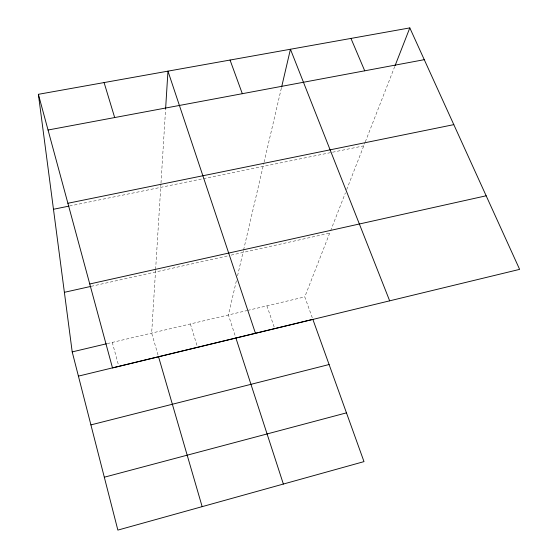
<?xml version="1.0" encoding="UTF-8"?>
<svg xmlns="http://www.w3.org/2000/svg" width="558" height="558" viewBox="0 0 558 558"><rect width="100%" height="100%" fill="white"/><g stroke="black" fill="none" stroke-linecap="round" stroke-linejoin="round"><path stroke-width="0.42" stroke-dasharray="2.79 2.09" d="M155.57 270.267L151.664 333.105L158.298 355.913M155.626 269.402L160.941 183.896M160.997 183.031L165.628 108.545M236.383 280.786L228.403 314.956L235.629 337.178M237.555 275.791L243.386 250.786M243.588 249.942L263.871 163.048M264.067 162.204L281.413 87.913M312.278 317.76L304.78 296.898L330.308 231.528M330.622 230.719L345.409 192.852M346.671 189.608L365.016 142.639M365.33 141.837L394.785 66.402M107.276 343.602L246.831 310.604M247.668 310.408L304.78 296.898M91.142 286.345L227.699 255.885M231.096 255.125L329.673 233.139M69.583 205.986L363.76 145.847M266.926 305.854L274.159 326.974M190.369 323.954L197.037 345.618M112.284 342.417L118.603 365.518"/><path stroke-width="0.84" d="M165.628 108.545L167.958 71.145L255.459 333.321M281.609 87.069L290.439 49.243L389.665 300.832M395.099 65.6L409.816 27.9L38.376 94.316L72.205 351.896L117.864 530.1L363.997 461.619L312.857 319.364L158.535 356.729L202.156 506.643M104.311 477.209L346.462 412.857M90.912 424.896L329.087 364.527M78.413 376.127L157.691 356.932M72.205 351.896L106.438 343.798M64.379 292.315L90.305 286.526M89.761 283.98L486.164 195.788M53.477 209.278L68.739 206.16M67.895 203.265L453.807 124.636M48.051 130.014L424.268 59.678M409.816 27.9L519.624 269.368L112.5 367.938L38.376 94.316M350.961 38.425L364.723 70.81M230.049 60.041L242.311 93.695M235.894 338.002L283.366 484.051M104.088 82.563L114.683 117.557"/></g></svg>
